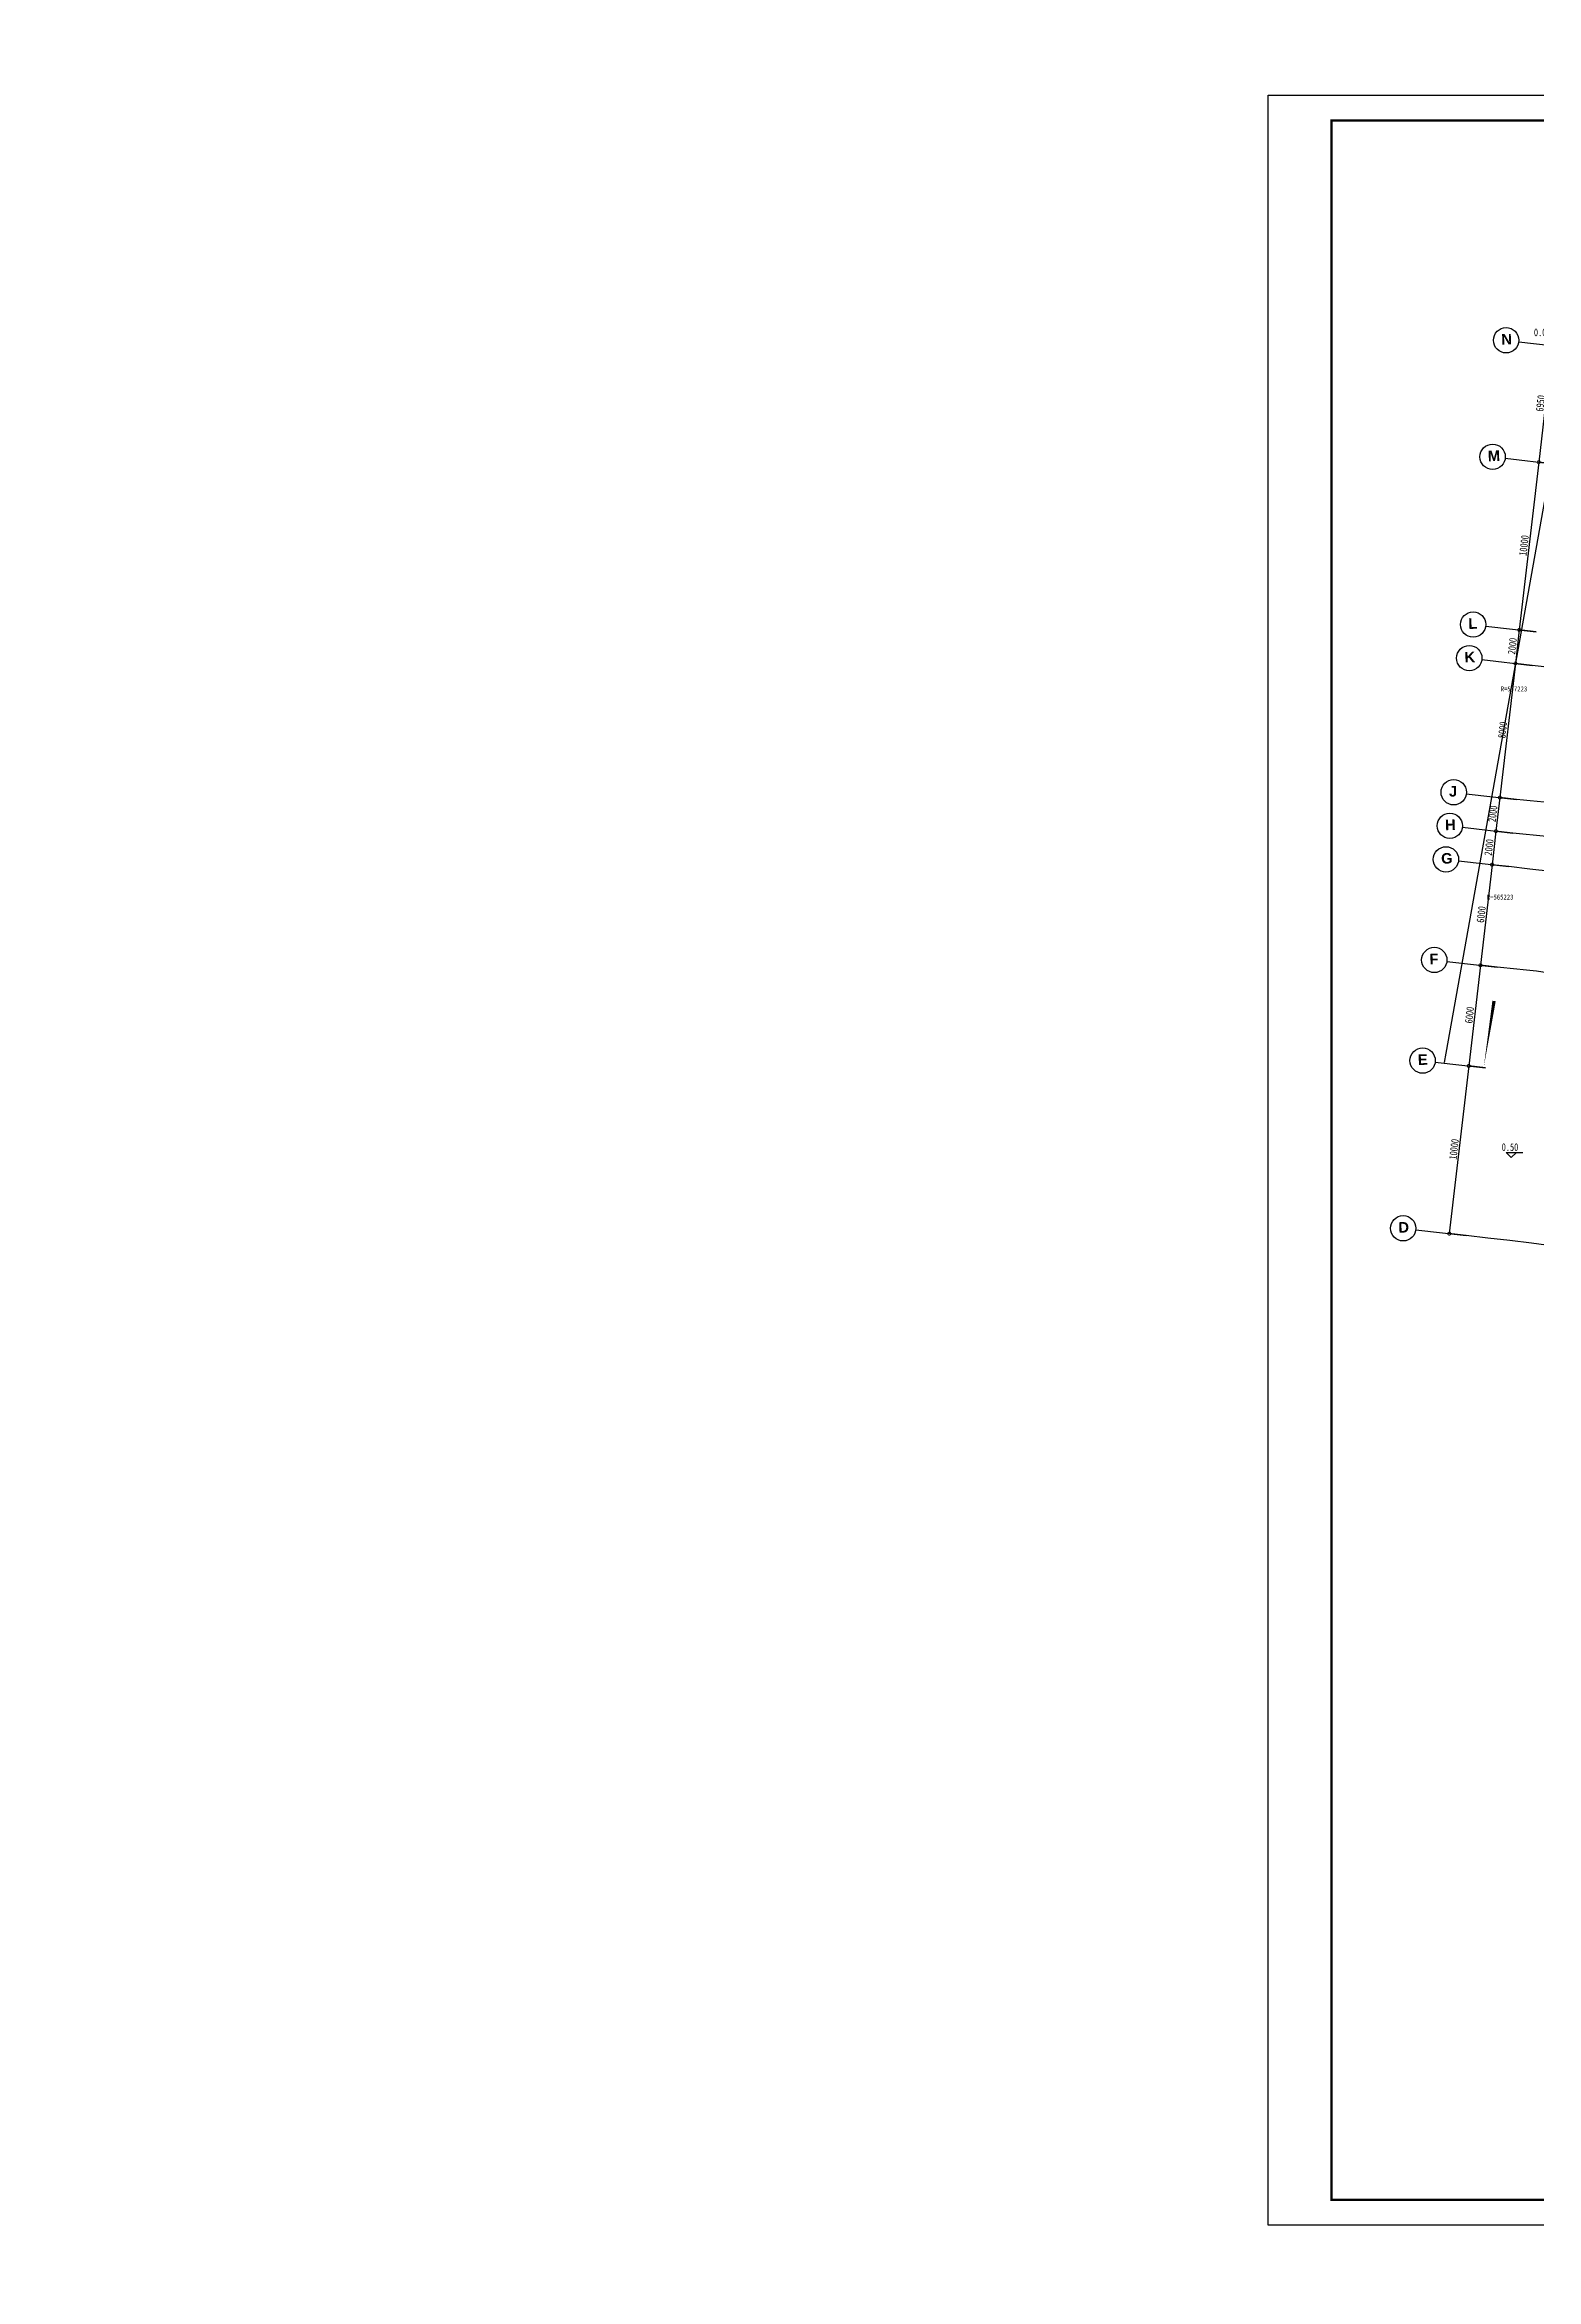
# Model space of a CAD drawing. Extents: x 23618587 to 48466785, y 42305484 to 86624613.
# Drawn here: x 24148770 to 24237139, y 43162400 to 43294751 of the extents above; entities that cross this region are included whole.
import ezdxf

# ---------------------------------------------------------------- set-up
doc = ezdxf.new("R2010")
doc.units = 0
doc.header["$MEASUREMENT"] = 0
doc.layers.get('0').update_dxf_attribs({"linetype": 'CONTINUOUS'})
doc.layers.get('DEFPOINTS').update_dxf_attribs({"linetype": 'CONTINUOUS'})
doc.layers.add('AC-W', color=7, linetype='CONTINUOUS')
doc.layers.add('FRAME', color=7, linetype='CONTINUOUS')
doc.styles.add('Q1', font='SimSun.ttf', dxfattribs={"width": 0.8, "height": 450})
doc.styles.add('Q200', font='SimSun.ttf', dxfattribs={"width": 0.8, "height": 450})
doc.styles.add('T-SG-01$0$Arial', font='ARIALBD.TTF')
doc.dimstyles.new('Q2', dxfattribs={"dimscale": 150, "dimtxt": 2.5, "dimasz": 2.5, "dimexe": 0, "dimexo": 0, "dimgap": 0.5, "dimtad": 1, "dimdec": 4, "dimdsep": 46, "dimtxsty": 'Q200', "dimblk1": 'DOTSMALL', "dimblk2": 'DOTSMALL', "dimsah": 1, "dimcen": 2.5, "dimadec": 0, "dimazin": 0, "dimtfac": 1, "dimtdec": 3, "dimtmove": 2, "dimatfit": 3, "dimldrblk": 'DOTSMALL', "dimfxl": 1, "dimtolj": 1, "dimtzin": 10, "dimarcsym": 0})

# ---------------------------------------------------------------- blocks, each defined once
blk = doc.blocks.new('_DOTSMALL')
at = {"color": 0, "linetype": 'ByBlock', "const_width": 0.5}
blk.add_lwpolyline([(-0.0625, 0, 1), (0.0625, 0, 1)], format="xyb", close=True, dxfattribs=at)
blk = doc.blocks.new('*D97')
at = {"color": 0, "linetype": 'ByBlock'}
for p, q in [((24238081, 43276928), (24237281, 43270025)), ((24239074, 43276813), (24238081, 43276928)), ((24238274, 43269909), (24237281, 43270025))]:
    blk.add_line(p, q, dxfattribs=at)
at = {"layer": 'DEFPOINTS', "color": 0, "linetype": 'ByBlock'}
for p in [(24239074, 43276813), (24237281, 43270025), (24238274, 43269909)]:
    blk.add_point(p, dxfattribs=at)
at = {"color": 0, "linetype": 'ByBlock', "xscale": 375, "yscale": 375, "zscale": 375}
for p, rotation in [((24238081, 43276928), 83.38806933164877), ((24237281, 43270025), 263.3880693316488)]:
    blk.add_blockref('_DOTSMALL', p, dxfattribs=dict(at, rotation=rotation))
at = {"color": 0, "linetype": 'ByBlock', "insert": (24237383, 43273511), "char_height": 450, "attachment_point": 5, "rotation": 83.38807, "style": 'Q200'}
blk.add_mtext('\\A1;6950', dxfattribs=at)
blk = doc.blocks.new('*D98')
at = {"color": 0, "linetype": 'ByBlock'}
for p, q in [((24237281, 43270025), (24236129, 43260091)), ((24238274, 43269909), (24237281, 43270025)), ((24237122, 43259976), (24236129, 43260091))]:
    blk.add_line(p, q, dxfattribs=at)
at = {"layer": 'DEFPOINTS', "color": 0, "linetype": 'ByBlock'}
for p in [(24238274, 43269909), (24236129, 43260091), (24237122, 43259976)]:
    blk.add_point(p, dxfattribs=at)
at = {"color": 0, "linetype": 'ByBlock', "xscale": 375, "yscale": 375, "zscale": 375}
for p, rotation in [((24237281, 43270025), 83.38686714553275), ((24236129, 43260091), 263.3868671455327)]:
    blk.add_blockref('_DOTSMALL', p, dxfattribs=dict(at, rotation=rotation))
at = {"color": 0, "linetype": 'ByBlock', "insert": (24236407, 43265092), "char_height": 450, "attachment_point": 5, "rotation": 83.38687, "style": 'Q200'}
blk.add_mtext('\\A1;10000', dxfattribs=at)
blk = doc.blocks.new('*D99')
at = {"color": 0, "linetype": 'ByBlock'}
for p, q in [((24236129, 43260091), (24235899, 43258104)), ((24237122, 43259976), (24236129, 43260091)), ((24236892, 43257989), (24235899, 43258104))]:
    blk.add_line(p, q, dxfattribs=at)
at = {"layer": 'DEFPOINTS', "color": 0, "linetype": 'ByBlock'}
for p in [(24237122, 43259976), (24235899, 43258104), (24236892, 43257989)]:
    blk.add_point(p, dxfattribs=at)
at = {"color": 0, "linetype": 'ByBlock', "xscale": 375, "yscale": 375, "zscale": 375}
for p, rotation in [((24236129, 43260091), 83.38489562078216), ((24235899, 43258104), 263.3848956207821)]:
    blk.add_blockref('_DOTSMALL', p, dxfattribs=dict(at, rotation=rotation))
at = {"color": 0, "linetype": 'ByBlock', "insert": (24235716, 43259132), "char_height": 450, "attachment_point": 5, "rotation": 83.3849, "style": 'Q200'}
blk.add_mtext('\\A1;2000', dxfattribs=at)
blk = doc.blocks.new('*D100')
at = {"color": 0, "linetype": 'ByBlock'}
for p, q in [((24235899, 43258104), (24234977, 43250158)), ((24236892, 43257989), (24235899, 43258104)), ((24235971, 43250042), (24234977, 43250158))]:
    blk.add_line(p, q, dxfattribs=at)
at = {"layer": 'DEFPOINTS', "color": 0, "linetype": 'ByBlock'}
for p in [(24236892, 43257989), (24234977, 43250158), (24235971, 43250042)]:
    blk.add_point(p, dxfattribs=at)
at = {"color": 0, "linetype": 'ByBlock', "xscale": 375, "yscale": 375, "zscale": 375}
for p, rotation in [((24235899, 43258104), 83.38797624796558), ((24234977, 43250158), 263.3879762479656)]:
    blk.add_blockref('_DOTSMALL', p, dxfattribs=dict(at, rotation=rotation))
at = {"color": 0, "linetype": 'ByBlock', "insert": (24235140, 43254166), "char_height": 450, "attachment_point": 5, "rotation": 83.38798, "style": 'Q200'}
blk.add_mtext('\\A1;8000', dxfattribs=at)
blk = doc.blocks.new('*D101')
at = {"color": 0, "linetype": 'ByBlock'}
for p, q in [((24234977, 43250158), (24234747, 43248171)), ((24235971, 43250042), (24234977, 43250158)), ((24235740, 43248056), (24234747, 43248171))]:
    blk.add_line(p, q, dxfattribs=at)
at = {"layer": 'DEFPOINTS', "color": 0, "linetype": 'ByBlock'}
for p in [(24235971, 43250042), (24234747, 43248171), (24235740, 43248056)]:
    blk.add_point(p, dxfattribs=at)
at = {"color": 0, "linetype": 'ByBlock', "xscale": 375, "yscale": 375, "zscale": 375}
for p, rotation in [((24234977, 43250158), 83.38331441887004), ((24234747, 43248171), 263.38331441887)]:
    blk.add_blockref('_DOTSMALL', p, dxfattribs=dict(at, rotation=rotation))
at = {"color": 0, "linetype": 'ByBlock', "insert": (24234564, 43249199), "char_height": 450, "attachment_point": 5, "rotation": 83.38331, "style": 'Q200'}
blk.add_mtext('\\A1;2000', dxfattribs=at)
blk = doc.blocks.new('*D102')
at = {"color": 0, "linetype": 'ByBlock'}
for p, q in [((24234747, 43248171), (24234517, 43246184)), ((24235741, 43248056), (24234747, 43248171)), ((24235510, 43246069), (24234517, 43246184))]:
    blk.add_line(p, q, dxfattribs=at)
at = {"layer": 'DEFPOINTS', "color": 0, "linetype": 'ByBlock'}
for p in [(24235741, 43248056), (24234517, 43246184), (24235510, 43246069)]:
    blk.add_point(p, dxfattribs=at)
at = {"color": 0, "linetype": 'ByBlock', "xscale": 375, "yscale": 375, "zscale": 375}
for p, rotation in [((24234747, 43248171), 83.3855137520317), ((24234517, 43246184), 263.3855137520317)]:
    blk.add_blockref('_DOTSMALL', p, dxfattribs=dict(at, rotation=rotation))
at = {"color": 0, "linetype": 'ByBlock', "insert": (24234334, 43247212), "char_height": 450, "attachment_point": 5, "rotation": 83.38551, "style": 'Q200'}
blk.add_mtext('\\A1;2000', dxfattribs=at)
blk = doc.blocks.new('*D103')
at = {"color": 0, "linetype": 'ByBlock'}
for p, q in [((24234517, 43246184), (24233826, 43240224)), ((24235510, 43246069), (24234517, 43246184)), ((24234819, 43240109), (24233826, 43240224))]:
    blk.add_line(p, q, dxfattribs=at)
at = {"layer": 'DEFPOINTS', "color": 0, "linetype": 'ByBlock'}
for p in [(24235510, 43246069), (24233826, 43240224), (24234819, 43240109)]:
    blk.add_point(p, dxfattribs=at)
at = {"color": 0, "linetype": 'ByBlock', "xscale": 375, "yscale": 375, "zscale": 375}
for p, rotation in [((24234517, 43246184), 83.38673745668484), ((24233826, 43240224), 263.3867374566848)]:
    blk.add_blockref('_DOTSMALL', p, dxfattribs=dict(at, rotation=rotation))
at = {"color": 0, "linetype": 'ByBlock', "insert": (24233873, 43243239), "char_height": 450, "attachment_point": 5, "rotation": 83.38674, "style": 'Q200'}
blk.add_mtext('\\A1;6000', dxfattribs=at)
blk = doc.blocks.new('*D104')
at = {"color": 0, "linetype": 'ByBlock'}
for p, q in [((24233826, 43240224), (24233135, 43234264)), ((24234819, 43240109), (24233826, 43240224)), ((24234128, 43234149), (24233135, 43234264))]:
    blk.add_line(p, q, dxfattribs=at)
at = {"layer": 'DEFPOINTS', "color": 0, "linetype": 'ByBlock'}
for p in [(24234819, 43240109), (24233135, 43234264), (24234128, 43234149)]:
    blk.add_point(p, dxfattribs=at)
at = {"color": 0, "linetype": 'ByBlock', "xscale": 375, "yscale": 375, "zscale": 375}
for p, rotation in [((24233826, 43240224), 83.38694707614158), ((24233135, 43234264), 263.3869470761416)]:
    blk.add_blockref('_DOTSMALL', p, dxfattribs=dict(at, rotation=rotation))
at = {"color": 0, "linetype": 'ByBlock', "insert": (24233182, 43237279), "char_height": 450, "attachment_point": 5, "rotation": 83.38695, "style": 'Q200'}
blk.add_mtext('\\A1;6000', dxfattribs=at)
blk = doc.blocks.new('*D105')
at = {"color": 0, "linetype": 'ByBlock'}
for p, q in [((24233135, 43234264), (24231983, 43224331)), ((24234128, 43234149), (24233135, 43234264)), ((24232977, 43224215), (24231983, 43224331))]:
    blk.add_line(p, q, dxfattribs=at)
at = {"layer": 'DEFPOINTS', "color": 0, "linetype": 'ByBlock'}
for p in [(24234128, 43234149), (24231983, 43224331), (24232977, 43224215)]:
    blk.add_point(p, dxfattribs=at)
at = {"color": 0, "linetype": 'ByBlock', "xscale": 375, "yscale": 375, "zscale": 375}
for p, rotation in [((24233135, 43234264), 83.38736012257105), ((24231983, 43224331), 263.387360122571)]:
    blk.add_blockref('_DOTSMALL', p, dxfattribs=dict(at, rotation=rotation))
at = {"color": 0, "linetype": 'ByBlock', "insert": (24232261, 43229332), "char_height": 450, "attachment_point": 5, "rotation": 83.38736, "style": 'Q200'}
blk.add_mtext('\\A1;10000', dxfattribs=at)

msp = doc.modelspace()

# ---------------------------------------------------------------- linework, layer by layer
at = {"layer": 'AC-W', "color": 7, "ltscale": 300}
msp.add_line((24231706.78535, 43234466.75284), (24239632.17172, 43278905.61949), dxfattribs=at)
at = {"layer": 'AC-W', "color": 7}
for p, q in [((24236094.42847, 43277158.65242), (24239074.47062, 43276813.18354)), ((24235294.00256, 43270254.89848), (24238274.04471, 43269909.4296)), ((24234142.43962, 43260321.42463), (24237122.48178, 43259975.95575)), ((24233912.12704, 43258334.72986), (24236892.16919, 43257989.26098)), ((24232990.87669, 43250387.95077), (24235970.91885, 43250042.48189)), ((24232760.47865, 43248401.26591), (24235740.52081, 43248055.79703)), ((24232530.16606, 43246414.57114), (24235510.20822, 43246069.10226)), ((24231839.22831, 43240454.48683), (24234819.27046, 43240109.01795)), ((24231148.29055, 43234494.40251), (24234128.3327, 43234148.93363)), ((24235355.2134, 43229135.98959), (24236343.97325, 43229135.98959)), ((24235355.2134, 43229135.98959), (24235655.2134, 43228835.98959)), ((24235955.2134, 43229135.98959), (24235655.2134, 43228835.98959)), ((24229996.72761, 43224560.92866), (24232976.76977, 43224215.45978))]:
    msp.add_line(p, q, dxfattribs=at)
msp.add_lwpolyline([(24240583.20444, 43276304.0755, 0, 0, 0), (24234635.54292, 43238112.62624, 200, 0, 0), (24234028.00145, 43234211.44771, 0, 0, 0)], format="xyseb", dxfattribs=at)
for centre in [(24235349.41793, 43277245.01964), (24234548.99202, 43270341.2657), (24233397.42908, 43260407.79185), (24233167.1165, 43258421.09708), (24232245.86615, 43250474.31799), (24232015.46811, 43248487.63313), (24231785.15553, 43246500.93836), (24231094.21777, 43240540.85405), (24230403.28001, 43234580.76973), (24229251.71708, 43224647.29588)]:
    msp.add_circle(centre, 750, dxfattribs=at)
for centre, start, end in [((24148759.7883, 42835660.74182), 79.4743453433, 79.4743453433), ((24148766.30591, 42835659.45113), 78.1227654299, 78.1227654299), ((24148779.34207, 42835656.52904), 76.2090487924, 76.2090487924)]:
    msp.add_arc(centre, 530172.67138, start, end, dxfattribs=at)
at = {"layer": 'AC-W', "color": 7, "ltscale": 300}
for centre, radius, start, end in [((24197545.10808, 42904301.91039), 355869.26464, 70.9139844038, 83.6520690943), ((24229015.05989, 43170156.45404), 80188.29019, 75.6980828304, 85.0237487632), ((24228911.42715, 43169379.29756), 78972.32527, 75.658496059, 85.0391903392), ((24196632.55719, 42896909.05037), 351317.82425, 70.4991411222, 83.6465047565), ((24228489.48487, 43166215.08299), 74164.54595, 75.4923779205, 85.1039828783), ((24195012.2201, 42883794.05493), 342531.80868, 69.6891016778, 83.6365443873)]:
    msp.add_arc(centre, radius, start, end, dxfattribs=at)
at = {"layer": 'FRAME'}
msp.add_lwpolyline([(24221262.63462, 43165613.87762), (24221262.63462, 43291763.87762), (24399612.63462, 43291763.87762), (24399612.63462, 43165613.87762)], close=True, dxfattribs=at)
at = {"layer": 'FRAME', "const_width": 135}
msp.add_lwpolyline([(24225012.63462, 43167113.87762), (24225012.63462, 43290263.87762), (24398112.63462, 43290263.87762), (24398112.63462, 43167113.87762)], close=True, dxfattribs=at)

# ---------------------------------------------------------------- texts
at = {"layer": 'AC-W', "color": 7, "style": 'T-SG-01$0$Arial'}
for s, p in [('N', (24235075.44006, 43276981.27227)), ('M', (24234275.01415, 43270077.51834)), ('L', (24233123.45122, 43260144.04449)), ('K', (24232893.13864, 43258157.34971)), ('J', (24231971.88829, 43250210.57063)), ('H', (24231741.49025, 43248223.88577)), ('G', (24231511.17766, 43246237.191)), ('F', (24230820.2399, 43240277.10668)), ('E', (24230129.30214, 43234317.02237)), ('D', (24228977.73921, 43224383.54852))]:
    msp.add_text(s, height=625, rotation=2.018664101, dxfattribs=at).set_placement(p)
at = {"layer": 'AC-W', "color": 7, "width": 0.8}
for s, height, style, p in [('0.00', 450, 'Q1', (24236997.0401, 43277490.15365)), ('R=577223', 300, 'Q200', (24235032.53799, 43256446.07278)), ('R=565223', 300, 'Q200', (24234214.07082, 43244117.19258)), ('0.50', 450, 'Q1', (24235090.40394, 43229233.42703))]:
    msp.add_text(s, height=height, dxfattribs=dict(at, style=style)).set_placement(p)

# ---------------------------------------------------------------- dimensions: what is measured, and where the dimension line sits
at = {"layer": 'AC-W', "color": 7}
for p1, p2, distance, picture, middle in [((24239074.29549, 43276813.20384), (24238274.04471, 43269909.4296), -1000.08603, '*D97', (24237382.73119, 43273511.01382)), ((24238274.04472, 43269909.4296), (24237122.39632, 43259975.96566), -1000.08604, '*D98', (24236406.78474, 43265092.42183)), ((24237122.48178, 43259975.95575), (24236892.08374, 43257989.27088), -1000.17207, '*D99', (24235715.76668, 43259132.39187)), ((24236892.08374, 43257989.27088), (24235970.91885, 43250042.48189), -1000.08603, '*D100', (24235140.06263, 43254165.57559)), ((24235970.91885, 43250042.48189), (24235740.46598, 43248055.80339), -1000.08602, '*D101', (24234564.26593, 43249198.94692)), ((24235740.52081, 43248055.79703), (24235510.1442, 43246069.10968), -1000.10283, '*D102', (24234333.88358, 43247212.21)), ((24235510.20822, 43246069.10226), (24234819.20569, 43240109.02546), -999.93479, '*D103', (24233873.42175, 43243238.77356)), ((24234819.27046, 43240109.01795), (24234128.28974, 43234148.93862), -999.95675, '*D104', (24233182.47254, 43237278.68579)), ((24234128.3327, 43234148.93363), (24232976.76977, 43224215.45978), -1000, '*D105', (24232261.19964, 43229331.89989))]:
    dim = msp.add_aligned_dim(p1=p1, p2=p2, distance=distance, dimstyle='Q2', dxfattribs=at)
    dim.commit()
    dim.dimension.update_dxf_attribs({"geometry": picture, "text_midpoint": middle})

doc.saveas('drawing.dxf')
